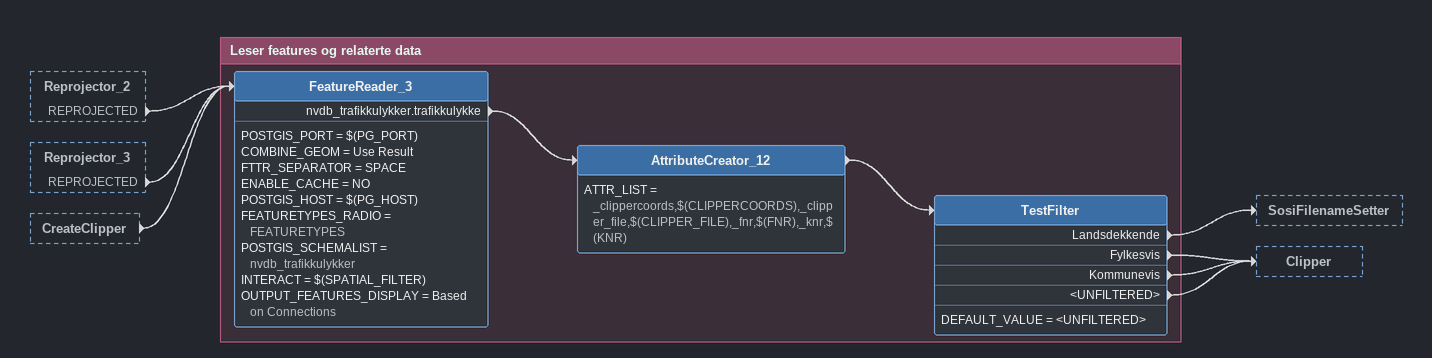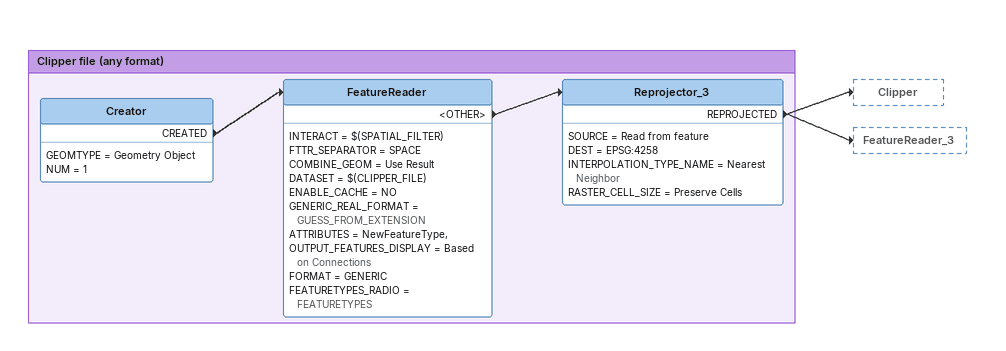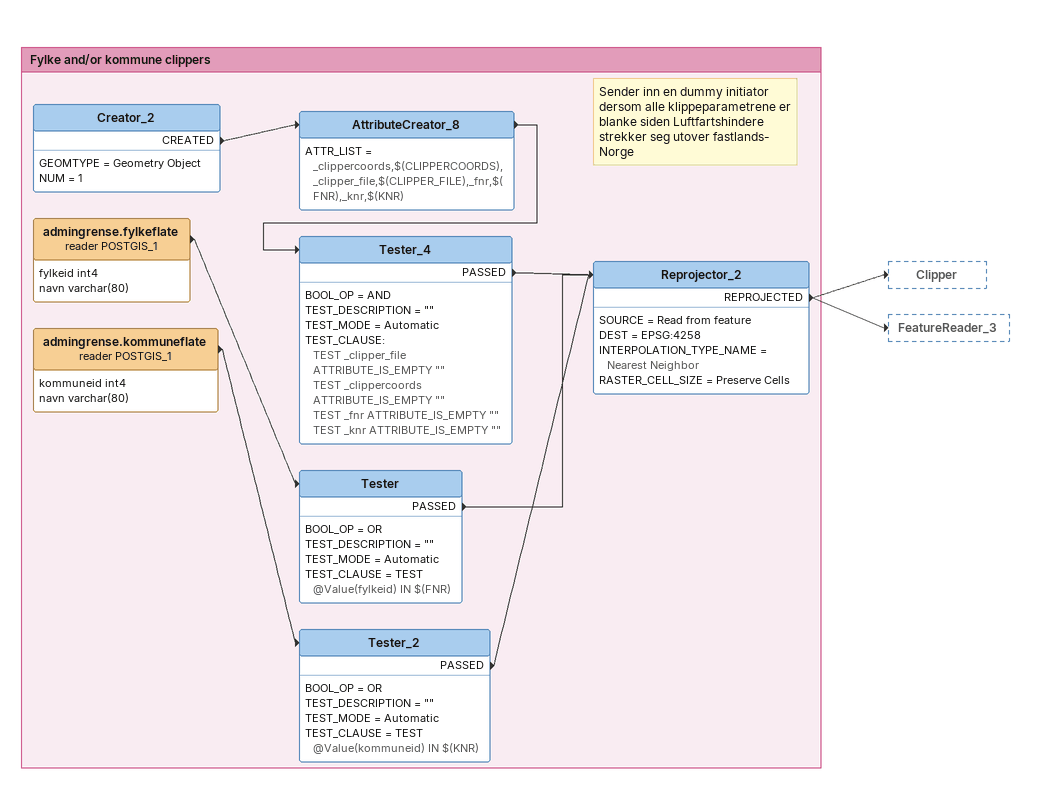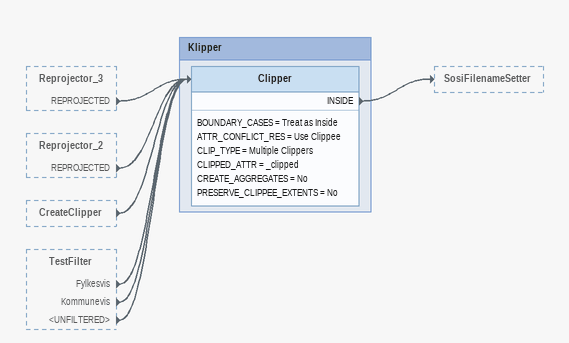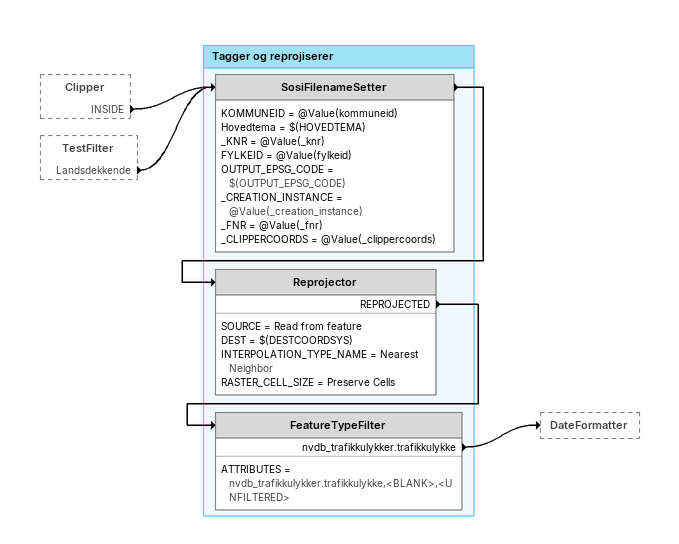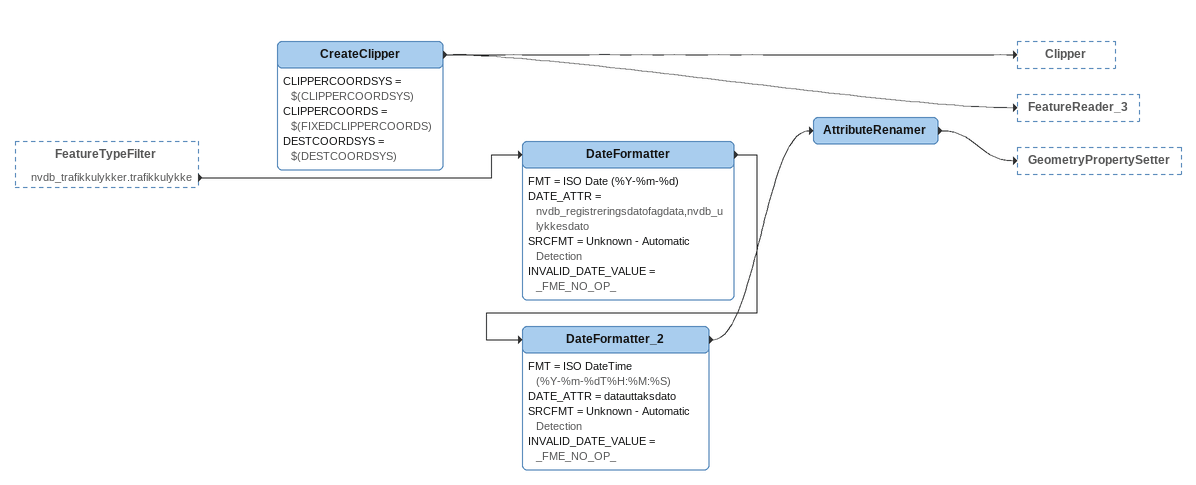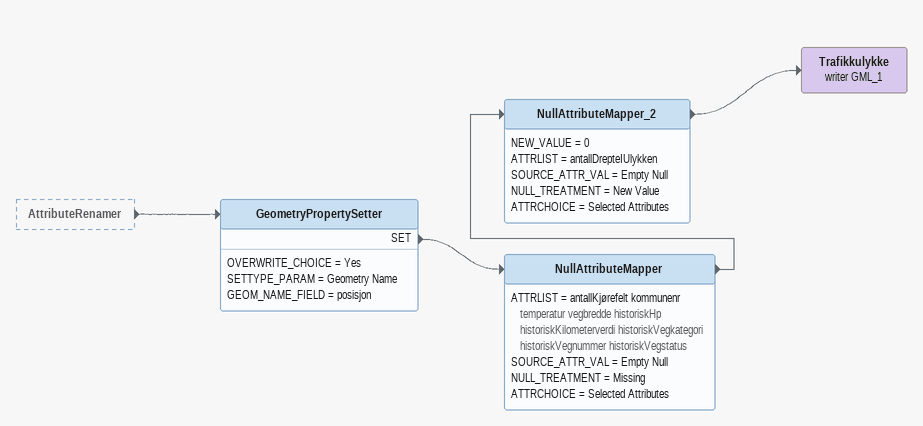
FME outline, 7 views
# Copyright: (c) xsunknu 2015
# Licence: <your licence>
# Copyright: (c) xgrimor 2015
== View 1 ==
Reprojector_2 [outside]
    REPROJECTED -> FeatureReader_3
Reprojector_3 [outside]
    REPROJECTED -> FeatureReader_3
CreateClipper [outside]
    -> FeatureReader_3

Bookmark: Leser features og relaterte data
FeatureReader_3
    POSTGIS_PORT = $(PG_PORT)
    COMBINE_GEOM = Use Result
    FTTR_SEPARATOR = SPACE
    ENABLE_CACHE = NO
    POSTGIS_HOST = $(PG_HOST)
    FEATURETYPES_RADIO = FEATURETYPES
    POSTGIS_SCHEMALIST = nvdb_trafikkulykker
    INTERACT = $(SPATIAL_FILTER)
    OUTPUT_FEATURES_DISPLAY = Based on Connections
    nvdb_trafikkulykker.trafikkulykke -> AttributeCreator_12
AttributeCreator_12
    ATTR_LIST = _clippercoords,$(CLIPPERCOORDS),_clipper_file,$(CLIPPER_FILE),_fnr,$(FNR),_knr,$(KNR)
    -> TestFilter
TestFilter
    DEFAULT_VALUE = <UNFILTERED>
    Landsdekkende -> SosiFilenameSetter
    Fylkesvis -> Clipper
    Kommunevis -> Clipper
    <UNFILTERED> -> Clipper

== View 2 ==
Bookmark: Clipper file (any format)
Creator
    GEOMTYPE = Geometry Object
    NUM = 1
    CREATED -> FeatureReader
FeatureReader
    INTERACT = $(SPATIAL_FILTER)
    FTTR_SEPARATOR = SPACE
    COMBINE_GEOM = Use Result
    DATASET = $(CLIPPER_FILE)
    ENABLE_CACHE = NO
    GENERIC_REAL_FORMAT = GUESS_FROM_EXTENSION
    ATTRIBUTES = NewFeatureType,
    OUTPUT_FEATURES_DISPLAY = Based on Connections
    FORMAT = GENERIC
    FEATURETYPES_RADIO = FEATURETYPES
    <OTHER> -> Reprojector_3
Reprojector_3
    SOURCE = Read from feature
    DEST = EPSG:4258
    INTERPOLATION_TYPE_NAME = Nearest Neighbor
    RASTER_CELL_SIZE = Preserve Cells
    REPROJECTED -> Clipper
    REPROJECTED -> FeatureReader_3

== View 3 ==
Bookmark: Fylke and/or kommune clippers
Creator_2
    GEOMTYPE = Geometry Object
    NUM = 1
    CREATED -> AttributeCreator_8
AttributeCreator_8
    ATTR_LIST = _clippercoords,$(CLIPPERCOORDS),_clipper_file,$(CLIPPER_FILE),_fnr,$(FNR),_knr,$(KNR)
    -> Tester_4
Note: Sender inn en dummy initiator / dersom alle klippeparametrene er / blanke siden Luftfartshindere / strekker seg utover fastlands- / Norge
Tester_4
    BOOL_OP = AND
    TEST_DESCRIPTION = ""
    TEST_MODE = Automatic
    TEST_CLAUSE:
      TEST _clipper_file ATTRIBUTE_IS_EMPTY ""
      TEST _clippercoords ATTRIBUTE_IS_EMPTY ""
      TEST _fnr ATTRIBUTE_IS_EMPTY ""
      TEST _knr ATTRIBUTE_IS_EMPTY ""
    PASSED -> Reprojector_2
admingrense.fylkeflate (reader POSTGIS_1)
    attributes: fylkeid int4, navn varchar(80)
    -> Tester
Tester
    BOOL_OP = OR
    TEST_DESCRIPTION = ""
    TEST_MODE = Automatic
    TEST_CLAUSE = TEST @Value(fylkeid) IN $(FNR)
    PASSED -> Reprojector_2
admingrense.kommuneflate (reader POSTGIS_1)
    attributes: kommuneid int4, navn varchar(80)
    -> Tester_2
Tester_2
    BOOL_OP = OR
    TEST_DESCRIPTION = ""
    TEST_MODE = Automatic
    TEST_CLAUSE = TEST @Value(kommuneid) IN $(KNR)
    PASSED -> Reprojector_2
Reprojector_2
    SOURCE = Read from feature
    DEST = EPSG:4258
    INTERPOLATION_TYPE_NAME = Nearest Neighbor
    RASTER_CELL_SIZE = Preserve Cells
    REPROJECTED -> Clipper
    REPROJECTED -> FeatureReader_3

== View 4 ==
Reprojector_3 [outside]
    REPROJECTED -> Clipper
Reprojector_2 [outside]
    REPROJECTED -> Clipper
CreateClipper [outside]
    -> Clipper
TestFilter [outside]
    Fylkesvis -> Clipper
    Kommunevis -> Clipper
    <UNFILTERED> -> Clipper

Bookmark: Klipper
Clipper
    BOUNDARY_CASES = Treat as Inside
    ATTR_CONFLICT_RES = Use Clippee
    CLIP_TYPE = Multiple Clippers
    CLIPPED_ATTR = _clipped
    CREATE_AGGREGATES = No
    PRESERVE_CLIPPEE_EXTENTS = No
    INSIDE -> SosiFilenameSetter

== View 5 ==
Clipper [outside]
    INSIDE -> SosiFilenameSetter
TestFilter [outside]
    Landsdekkende -> SosiFilenameSetter

Bookmark: Tagger og reprojiserer
SosiFilenameSetter
    KOMMUNEID = @Value(kommuneid)
    Hovedtema = $(HOVEDTEMA)
    _KNR = @Value(_knr)
    FYLKEID = @Value(fylkeid)
    OUTPUT_EPSG_CODE = $(OUTPUT_EPSG_CODE)
    _CREATION_INSTANCE = @Value(_creation_instance)
    _FNR = @Value(_fnr)
    _CLIPPERCOORDS = @Value(_clippercoords)
    -> Reprojector
Reprojector
    SOURCE = Read from feature
    DEST = $(DESTCOORDSYS)
    INTERPOLATION_TYPE_NAME = Nearest Neighbor
    RASTER_CELL_SIZE = Preserve Cells
    REPROJECTED -> FeatureTypeFilter
FeatureTypeFilter
    ATTRIBUTES = nvdb_trafikkulykker.trafikkulykke,<BLANK>,<UNFILTERED>
    nvdb_trafikkulykker.trafikkulykke -> DateFormatter

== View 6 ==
FeatureTypeFilter [outside]
    nvdb_trafikkulykker.trafikkulykke -> DateFormatter
CreateClipper
    CLIPPERCOORDSYS = $(CLIPPERCOORDSYS)
    CLIPPERCOORDS = $(FIXEDCLIPPERCOORDS)
    DESTCOORDSYS = $(DESTCOORDSYS)
    -> Clipper
    -> FeatureReader_3
DateFormatter
    FMT = ISO Date (%Y-%m-%d)
    DATE_ATTR = nvdb_registreringsdatofagdata,nvdb_ulykkesdato
    SRCFMT = Unknown - Automatic Detection
    INVALID_DATE_VALUE = _FME_NO_OP_
    -> DateFormatter_2
DateFormatter_2
    FMT = ISO DateTime (%Y-%m-%dT%H:%M:%S)
    DATE_ATTR = datauttaksdato
    SRCFMT = Unknown - Automatic Detection
    INVALID_DATE_VALUE = _FME_NO_OP_
    -> AttributeRenamer
AttributeRenamer
    -> GeometryPropertySetter

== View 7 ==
AttributeRenamer [outside]
    -> GeometryPropertySetter
GeometryPropertySetter
    OVERWRITE_CHOICE = Yes
    SETTYPE_PARAM = Geometry Name
    GEOM_NAME_FIELD = posisjon
    SET -> NullAttributeMapper
NullAttributeMapper
    ATTRLIST = antallKjørefelt kommunenr temperatur vegbredde historiskHp historiskKilometerverdi historiskVegkategori historiskVegnummer historiskVegstatus
    SOURCE_ATTR_VAL = Empty Null
    NULL_TREATMENT = Missing
    ATTRCHOICE = Selected Attributes
    -> NullAttributeMapper_2
NullAttributeMapper_2
    NEW_VALUE = 0
    ATTRLIST = antallDrepteIUlykken
    SOURCE_ATTR_VAL = Empty Null
    NULL_TREATMENT = New Value
    ATTRCHOICE = Selected Attributes
    -> Trafikkulykke (writer GML_1)
Trafikkulykke (writer GML_1)
